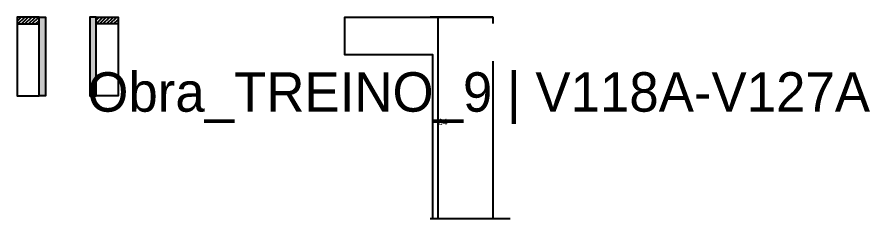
# Model space of a CAD drawing. Header units: metres. Extents: x -65046 to 21926, y -45195 to 1016.
# Drawn here: x 11156 to 11695, y -40878 to -40750 of the extents above; entities that cross this region are included whole.
import ezdxf

# ---------------------------------------------------------------- set-up
doc = ezdxf.new("R2010")
doc.units = ezdxf.units.M
for name, color, linetype in [('CONCRETO', 251, 'Continuous'), ('COTA', 241, 'Continuous'), ('Hachura', 253, 'Continuous'), ('LABEL_ID', 3, 'Continuous'), ('Madeira', 126, 'Continuous'), ('Painéis', 200, 'Continuous')]:
    doc.layers.add(name, color=color, linetype=linetype)

msp = doc.modelspace()

# ---------------------------------------------------------------- hatches: boundary and pattern name
at = {"layer": 'Hachura'}
h = msp.add_hatch(dxfattribs=at)
h.set_pattern_fill('ANSI31', scale=0.5)
h.paths.add_polyline_path([(11169.5, -40754.4), (11169.5, -40750), (11169.5, -40750), (11155.5, -40750), (11155.5, -40750), (11155.5, -40754.4), (11155.5, -40754.4), (11169.5, -40754.4)])
h = msp.add_hatch(color=8, dxfattribs=at)
h.dxf.hatch_style = 1
h.paths.add_polyline_path([(11173.5, -40750), (11169.5, -40750), (11169.5, -40800), (11173.5, -40800)])
h = msp.add_hatch(color=8, dxfattribs=at)
h.dxf.hatch_style = 1
h.paths.add_polyline_path([(11205.5, -40750), (11201.5, -40750), (11201.5, -40800), (11205.5, -40800)])
h = msp.add_hatch(dxfattribs=at)
h.set_pattern_fill('ANSI31', scale=0.5)
h.paths.add_polyline_path([(11205.5, -40754.4), (11205.5, -40750), (11205.5, -40750), (11219.5, -40750), (11219.5, -40750), (11219.5, -40754.4), (11219.5, -40754.4), (11205.5, -40754.4)])

# ---------------------------------------------------------------- linework, layer by layer
at = {"layer": 'CONCRETO'}
msp.add_lwpolyline([(11456.7, -40778), (11456.7, -40780), (11456.7, -40780), (11456.7, -40878), (11418.7, -40878), (11418.7, -40774), (11363.1, -40774), (11363.1, -40750), (11456.7, -40750), (11456.7, -40754)], dxfattribs=at)
at = {"layer": 'COTA'}
for p, q in [((11456.7, -40750), (11417.1, -40750)), ((11422.1, -40878), (11422.1, -40750)), ((11467.7, -40878), (11417.1, -40878))]:
    msp.add_line(p, q, dxfattribs=at)
at = {"layer": 'Madeira'}
for points in [[(11169.5, -40754.4), (11169.5, -40750), (11155.5, -40750), (11155.5, -40754.4)], [(11169.5, -40750), (11155.5, -40750), (11155.5, -40800), (11169.5, -40800)], [(11205.5, -40754.4), (11205.5, -40750), (11219.5, -40750), (11219.5, -40754.4)], [(11205.5, -40750), (11219.5, -40750), (11219.5, -40800), (11205.5, -40800)]]:
    msp.add_lwpolyline(points, close=True, dxfattribs=at)
at = {"layer": 'Painéis'}
for points in [[(11169.5, -40750), (11173.5, -40750), (11173.5, -40800), (11169.5, -40800)], [(11205.5, -40750), (11201.5, -40750), (11201.5, -40800), (11205.5, -40800)]]:
    msp.add_lwpolyline(points, close=True, dxfattribs=at)

# ---------------------------------------------------------------- texts
at = {"layer": 'COTA'}
msp.add_text('64', height=4, dxfattribs=at).set_placement((11422.1, -40818.5))
at = {"layer": 'LABEL_ID'}
msp.add_text('Obra_TREINO_9 | V118A-V127A', height=25, dxfattribs=at).set_placement((11200, -40810))

doc.saveas('drawing.dxf')
